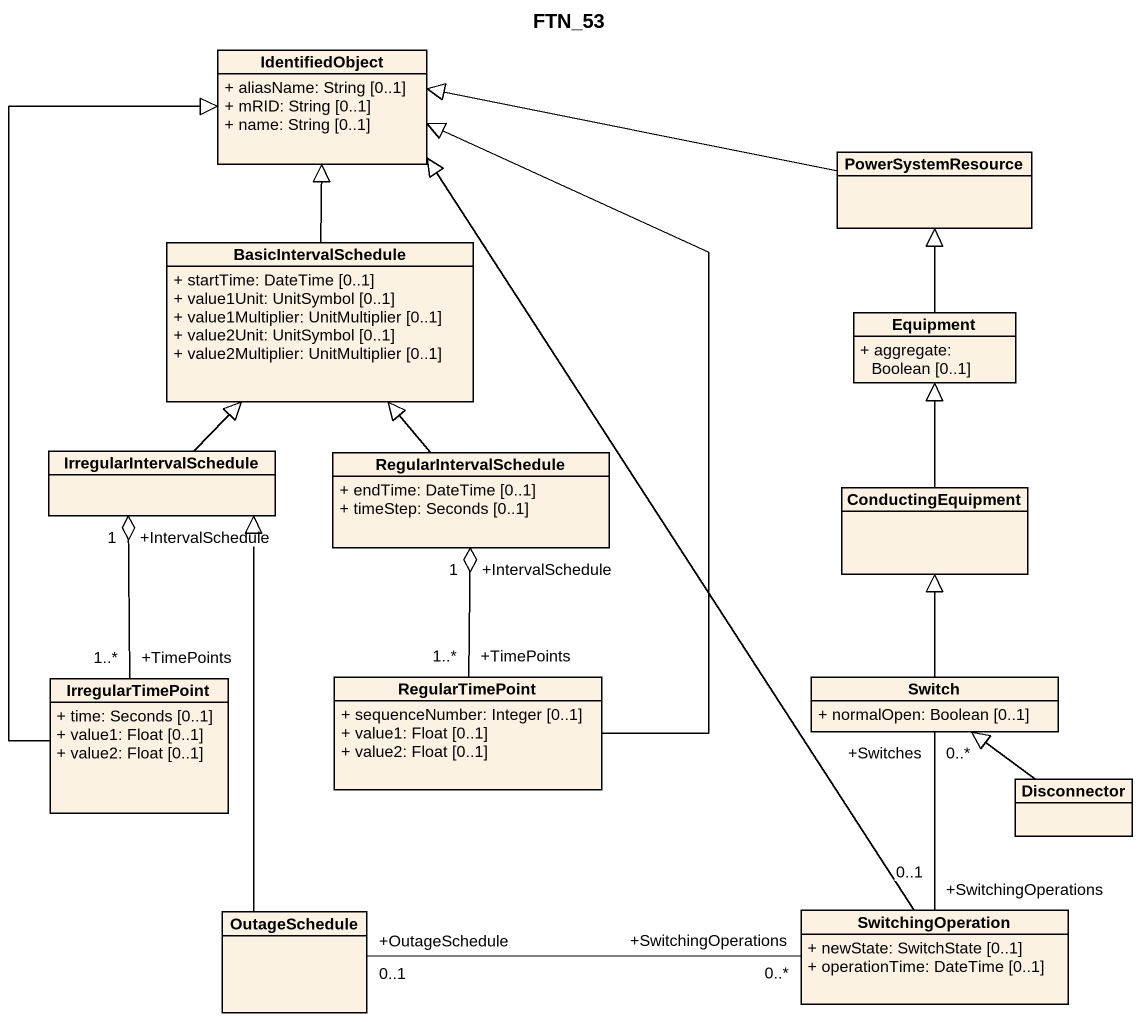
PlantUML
@startuml
title FTN_53
hide circle
hide empty members
skinparam classAttributeIconSize 0
class IdentifiedObject {
  + aliasName: String [0..1]
  + mRID: String [0..1]
  + name: String [0..1]
}
class PowerSystemResource
class BasicIntervalSchedule {
  + startTime: DateTime [0..1]
  + value1Unit: UnitSymbol [0..1]
  + value1Multiplier: UnitMultiplier [0..1]
  + value2Unit: UnitSymbol [0..1]
  + value2Multiplier: UnitMultiplier [0..1]
}
class Equipment {
  + aggregate: Boolean [0..1]
}
class IrregularIntervalSchedule
class RegularIntervalSchedule {
  + endTime: DateTime [0..1]
  + timeStep: Seconds [0..1]
}
class ConductingEquipment
class IrregularTimePoint {
  + time: Seconds [0..1]
  + value1: Float [0..1]
  + value2: Float [0..1]
}
class RegularTimePoint {
  + sequenceNumber: Integer [0..1]
  + value1: Float [0..1]
  + value2: Float [0..1]
}
class Switch {
  + normalOpen: Boolean [0..1]
}
class Disconnector
class OutageSchedule
class SwitchingOperation {
  + newState: SwitchState [0..1]
  + operationTime: DateTime [0..1]
}
PowerSystemResource -left-|> IdentifiedObject
BasicIntervalSchedule -up-|> IdentifiedObject
Equipment -up-|> PowerSystemResource
IrregularIntervalSchedule -up-|> BasicIntervalSchedule
IrregularIntervalSchedule "+IntervalSchedule\n1" o-- "+TimePoints\n1..*" IrregularTimePoint
RegularIntervalSchedule -up-|> BasicIntervalSchedule
RegularIntervalSchedule "+IntervalSchedule\n1" o-- "+TimePoints\n1..*" RegularTimePoint
ConductingEquipment -up-|> Equipment
IrregularTimePoint -up-|> IdentifiedObject
RegularTimePoint -up-|> IdentifiedObject
Switch -up-|> ConductingEquipment
Disconnector -up-|> Switch
OutageSchedule -up-|> IrregularIntervalSchedule
SwitchingOperation -up-|> IdentifiedObject
SwitchingOperation "+SwitchingOperations\n0..1" -up- "+Switches\n0..*" Switch
SwitchingOperation "+SwitchingOperations\n0..*" -left- "+OutageSchedule\n0..1" OutageSchedule
@enduml
